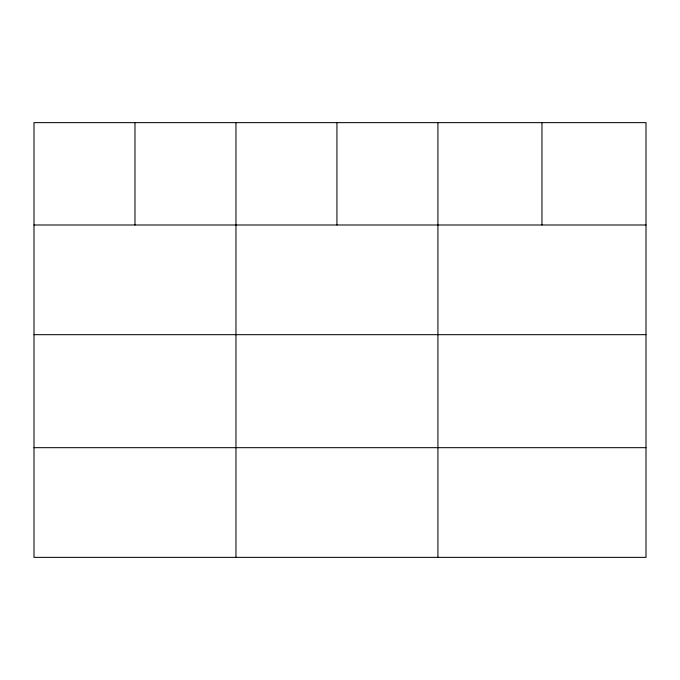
<?xml version="1.0" encoding="UTF-8"?>
<svg xmlns="http://www.w3.org/2000/svg" width="680" height="680" viewBox="0 0 680 680"><rect width="100%" height="100%" fill="white"/><g stroke="black" fill="none" stroke-linecap="round" stroke-linejoin="round"><path stroke-width="1.02" d="M646 334.679L646 122.638L34 122.638L34 557.362L646 557.362L646 334.679L34 334.679M34 224.995L646 224.995M34 447.678L646 447.678M541.96 122.638L541.96 224.995M437.92 122.638L437.92 557.362M336.94 122.638L336.94 224.995M235.96 122.638L235.96 557.362M134.98 122.638L134.98 224.995"/></g></svg>
